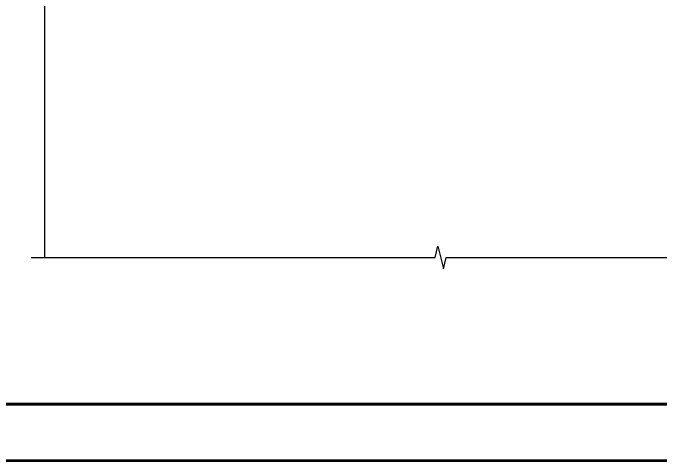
# Model space of a CAD drawing. Extents: x -160106 to 966792, y -663931 to 1550022.
# Drawn here: x -65702 to -65015, y -99604 to -99127 of the extents above; entities that cross this region are included whole.
import ezdxf
from ezdxf.enums import TextEntityAlignment as Align

# ---------------------------------------------------------------- set-up
doc = ezdxf.new("R2010")
doc.units = 0
doc.layers.add('0-cxFrame', color=155, linetype='Continuous')
doc.layers.add('3符号', color=173, linetype='Continuous')
doc.layers.add('0-cxText', color=131, linetype='Continuous', lineweight=25)
doc.styles.add('cx_tuming', font='simhei.ttf')
doc.styles.add('cx_tuqian1', font='')
doc.styles.add('黑体', font='simhei.ttf', dxfattribs={"height": 12})
doc.styles.get('cx_tuqian1').set_extended_font_data('SimSun')

# ---------------------------------------------------------------- blocks, each defined once
blk = doc.blocks.new('TK22.A2 L(Dragon)')
at = {"layer": '0-cxFrame', "color": 7, "const_width": 0.5}
blk.add_lwpolyline([(0, 0), (-594, 0), (-594, 420), (0, 420)], close=True, dxfattribs=at)
at = {"layer": '0-cxFrame', "const_width": 0.5}
blk.add_lwpolyline([(-80, 10), (-574, 10), (-574, 410), (-80, 410)], close=True, dxfattribs=at)
at = {"style": '黑体', "flags": 4}
blk.add_attdef('图幅', text='', height=3.3, dxfattribs=at).set_placement((-40, 3), align=Align.RIGHT)
at = {"layer": '0-cxText', "flags": 4}
for tag, height, style, p in [('建设单位', 3.5, 'cx_tuming', (-45, 240)), ('项目名称', 3.5, 'cx_tuming', (-45, 210)), ('子项名称', 3.5, 'cx_tuming', (-45, 180)), ('工程编号', 3.3, 'cx_tuqian1', (-35, 165)), ('图名1', 3.5, 'cx_tuming', (-45, 87)), ('图名2', 3.5, 'cx_tuming', (-45, 79)), ('图名3', 3.5, 'cx_tuming', (-45, 71)), ('出图日期', 3.3, 'cx_tuqian1', (-39, 60)), ('专业', 3.3, 'cx_tuqian1', (-55, 52)), ('图号', 3.3, 'cx_tuqian1', (-55, 44)), ('版次', 3.3, 'cx_tuqian1', (-20, 44))]:
    blk.add_attdef(tag, text='', height=height, dxfattribs=dict(at, style=style)).set_placement(p, align=Align.MIDDLE)
at = {"layer": 'Defpoints', "color": 6, "flags": 4}
for tag, height, style, p in [('tufu', 3.3, '黑体', (-12, 12)), ('dwfname', 4, 'cx_tuqian1', (-80, 3))]:
    blk.add_attdef(tag, text='', height=height, dxfattribs=dict(at, style=style)).set_placement(p, align=Align.RIGHT)

msp = doc.modelspace()

# ---------------------------------------------------------------- linework, layer by layer
at = {"layer": '3符号'}
for points in [[(-65668.7, -97389.63), (-65668.7, -98382.2), (-65656.7, -98385.2), (-65680.7, -98391.2), (-65668.7, -98394.2), (-65668.7, -99386.77)], [(-65683.1, -99386.77), (-65254.13, -99386.77), (-65251.13, -99374.77), (-65245.13, -99398.77), (-65242.13, -99386.77), (-64813.16, -99386.77)]]:
    msp.add_lwpolyline(points, dxfattribs=at)

# ---------------------------------------------------------------- block references
at = {"layer": '0-cxFrame', "xscale": 6, "yscale": 6, "zscale": 6}
msp.add_blockref('TK22.A2 L(Dragon)', (-62697.4, -99602.2), dxfattribs=at)

doc.saveas('drawing.dxf')
